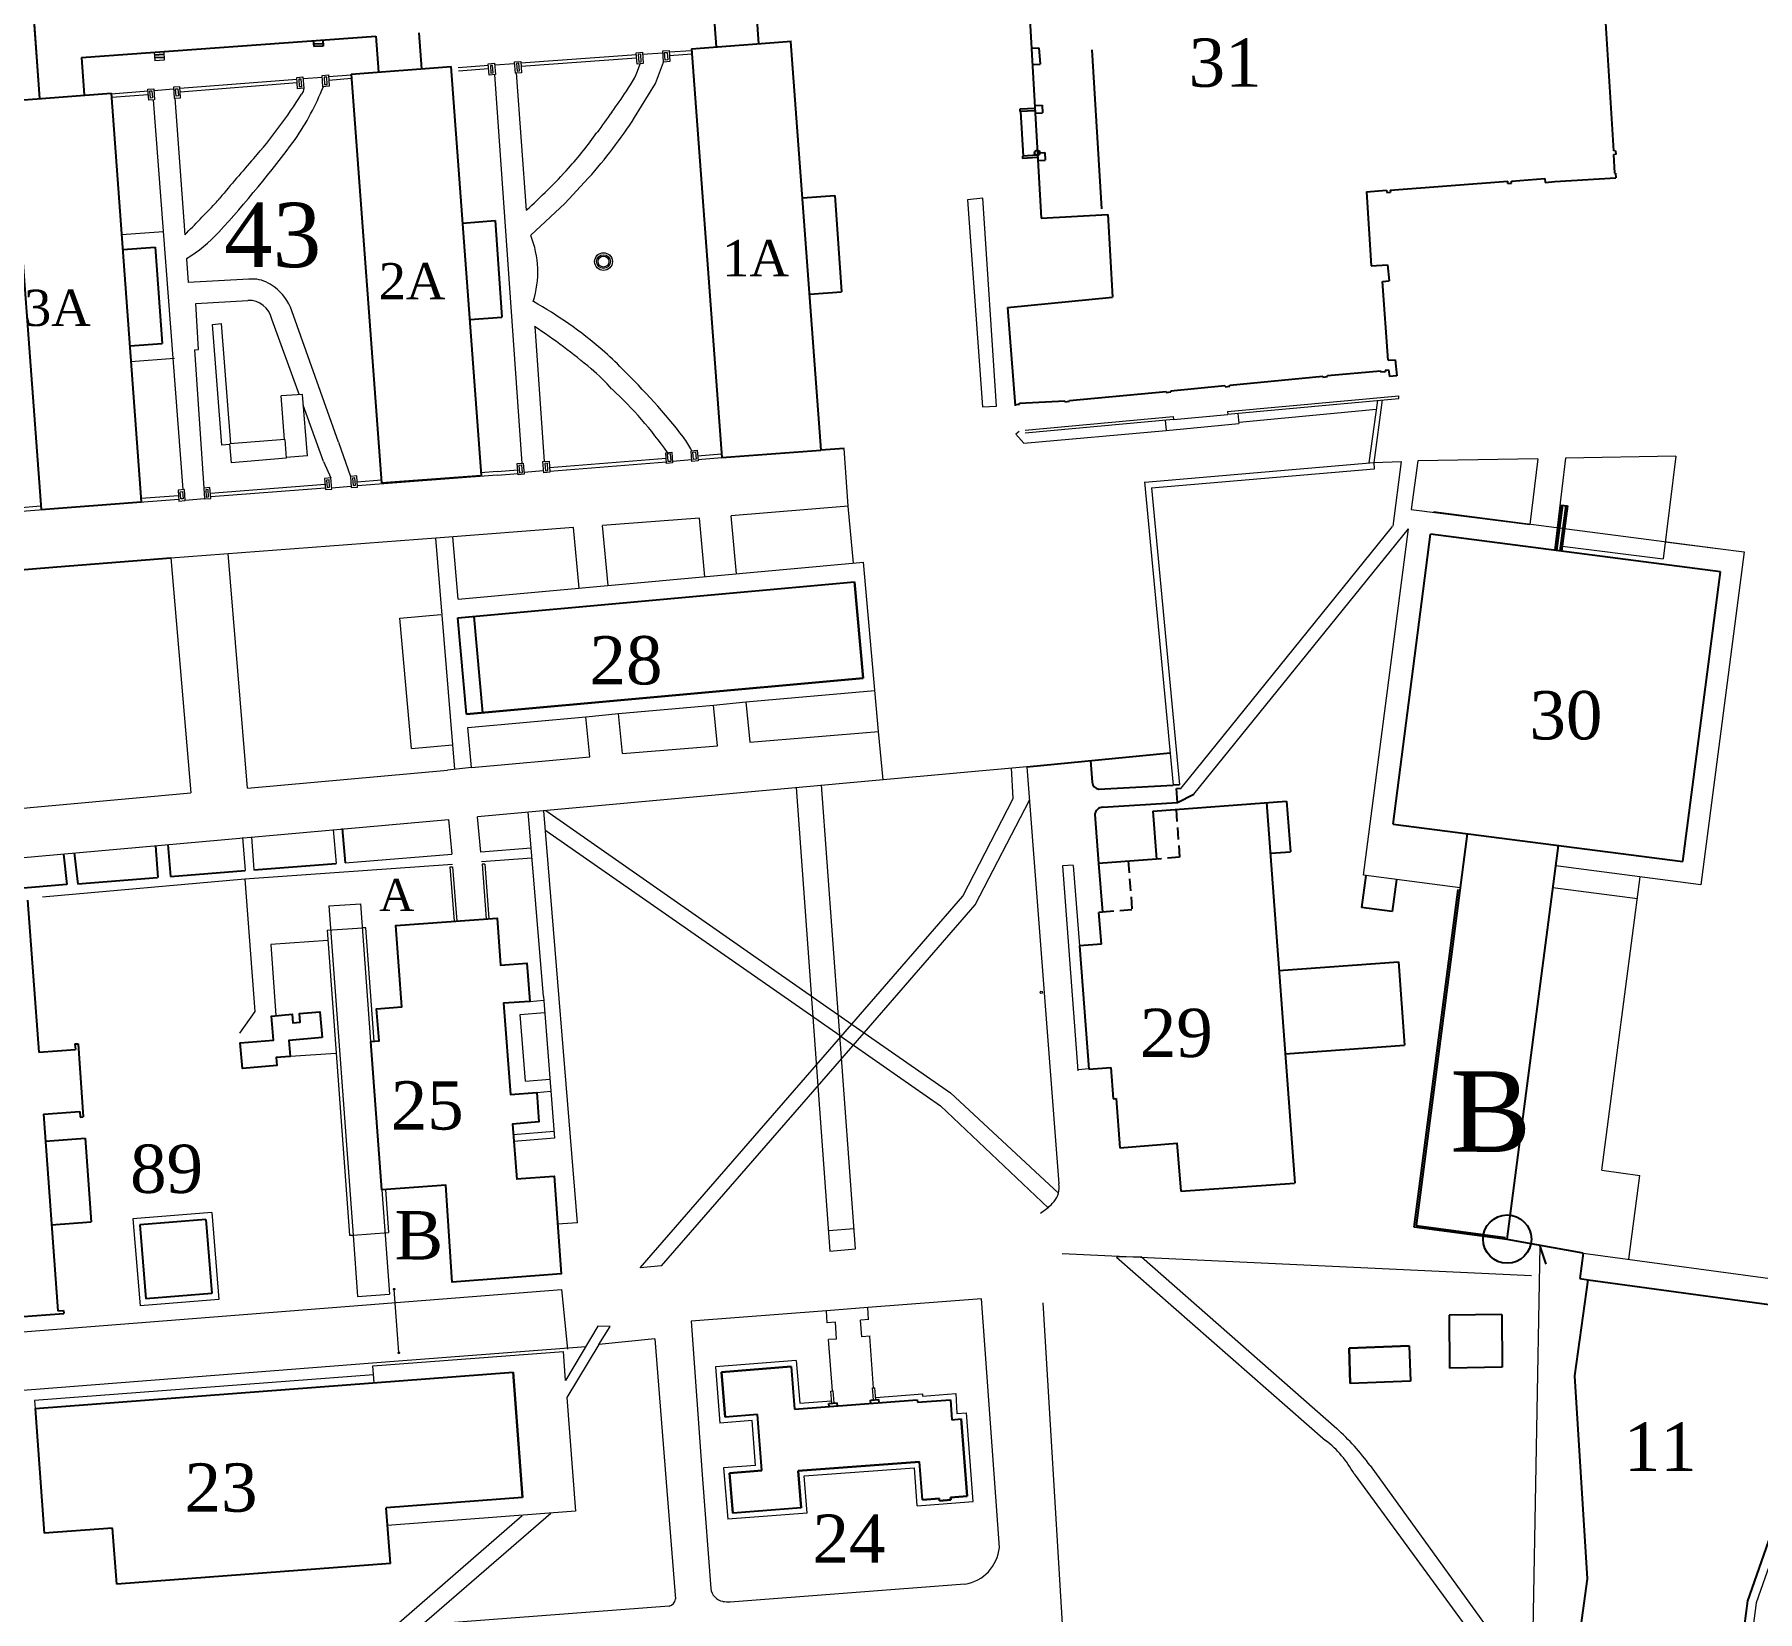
# Model space of a CAD drawing. Header units: millimetres. Extents: x 740 to 5908, y 1492 to 3373.
# Drawn here: x 4531.1 to 4745.2, y 2552.1 to 2748 of the extents above; entities that cross this region are included whole.
import ezdxf

# ---------------------------------------------------------------- set-up
doc = ezdxf.new("R2010")
doc.units = ezdxf.units.MM
doc.header["$PDMODE"] = 32
doc.header["$PDSIZE"] = 6
doc.linetypes.add('OCULTA3', pattern=[0.45, 0.3, -0.15])
for name, color, linetype in [('CONSTRU3', 3, 'Continuous'), ('CVL_PUNTO_NUM', 7, 'Continuous'), ('EDIFICIOS', 7, 'Continuous'), ('ESCALONES', 4, 'Continuous'), ('ORNATO', 1, 'Continuous'), ('OTROS', 6, 'Continuous'), ('TEMPO', 7, 'Continuous'), ('TEMPOEDI', 7, 'Continuous'), ('VIALI', 6, 'Continuous')]:
    doc.layers.add(name, color=color, linetype=linetype)
doc.layers.add('VIAPEATO', color=8, linetype='Continuous', lineweight=0)
doc.styles.add('ARIAL', font='BOOKOS.TTF')

msp = doc.modelspace()

# ---------------------------------------------------------------- linework, layer by layer
at = {"color": 8, "lineweight": 0}
for p, q in [((4669.02, 2692.45), (4672.58, 2654.76)), ((4669.88, 2691.72), (4673.37, 2654.83)), ((4673.56, 2654.42), (4699.82, 2686.9)), ((4675.16, 2653.66), (4701.83, 2686.64)), ((4658.79, 2596.57), (4717.09, 2593.83)), ((4717.23, 2544.58), (4718.18, 2597.49)), ((4668.65, 2596.18), (4665.56, 2596.12)), ((4665.56, 2596.12), (4691.52, 2573.35)), ((4668.65, 2596.18), (4692.91, 2574.84))]:
    msp.add_line(p, q, dxfattribs=at)
at = {"layer": 'CONSTRU3', "color": 7}
for p, q in [((4552.42, 2600.81), (4544.23, 2600.16)), ((4552.42, 2600.81), (4553.16, 2591.6)), ((4544.23, 2600.16), (4544.97, 2590.95)), ((4553.16, 2591.6), (4544.97, 2590.95)), ((4713.43, 2589), (4706.89, 2588.92)), ((4706.89, 2588.92), (4706.92, 2582.35)), ((4713.43, 2589), (4713.46, 2582.44)), ((4694.43, 2584.81), (4701.91, 2585.11)), ((4701.91, 2585.11), (4694.43, 2584.81)), ((4694.58, 2580.44), (4694.43, 2584.81)), ((4694.43, 2584.81), (4694.58, 2580.44)), ((4701.91, 2585.11), (4702.05, 2580.74)), ((4701.91, 2585.11), (4702.05, 2580.74)), ((4713.46, 2582.44), (4706.92, 2582.35)), ((4702.05, 2580.74), (4694.58, 2580.44)), ((4702.05, 2580.74), (4694.58, 2580.44))]:
    msp.add_line(p, q, dxfattribs=at)
msp.add_lwpolyline([(4566.89, 2623.42), (4562.74, 2623.06), (4562.91, 2621.08), (4561.17, 2620.93), (4561.25, 2619.96), (4556.97, 2619.59), (4556.7, 2622.74), (4560.83, 2623.1), (4560.57, 2626.09), (4563.13, 2626.31), (4563.22, 2625.25), (4564.13, 2625.33), (4564.04, 2626.39), (4566.58, 2626.6), (4566.85, 2623.43)], dxfattribs=at)
at = {"layer": 'EDIFICIOS', "color": 7}
for p, q in [((4621.13, 2746.9), (4617.29, 2799.16)), ((4531.8, 2740.08), (4528.03, 2793.5)), ((4653.94, 2764.81), (4656.18, 2725.22)), ((4726.08, 2753.02), (4727.27, 2733.58)), ((4615.48, 2750.93), (4615.81, 2746.49)), ((4536.97, 2745.17), (4573.54, 2747.85)), ((4573.54, 2747.85), (4573.87, 2743.37)), ((4578.88, 2748.24), (4579.21, 2743.78)), ((4612.74, 2746.26), (4625.17, 2747.21)), ((4625.06, 2747.17), (4628.82, 2696.38)), ((4654.98, 2746.35), (4655.91, 2746.4)), ((4655.91, 2746.4), (4656.05, 2744.35)), ((4536.97, 2745.17), (4537.31, 2740.5)), ((4612.74, 2746.26), (4616.5, 2695.47)), ((4655.13, 2744.3), (4656.05, 2744.35)), ((4662.49, 2746.15), (4663.67, 2726.39)), ((4570.48, 2743.11), (4582.91, 2744.06)), ((4570.48, 2743.11), (4574.24, 2692.32)), ((4582.86, 2744.05), (4586.62, 2693.26)), ((4528.21, 2739.81), (4540.64, 2740.76)), ((4540.64, 2740.76), (4544.4, 2689.97)), ((4528.21, 2739.81), (4531.97, 2689.02)), ((4655.39, 2739.21), (4656.31, 2739.26)), ((4655.44, 2738.25), (4656.37, 2738.3)), ((4656.31, 2739.26), (4656.37, 2738.3)), ((4727.53, 2733.59), (4727.56, 2733.14)), ((4655.72, 2733.32), (4656.64, 2733.37)), ((4655.77, 2732.38), (4656.69, 2732.44)), ((4656.64, 2733.37), (4656.69, 2732.44)), ((4727.3, 2733.12), (4727.39, 2730.81)), ((4699.56, 2728.72), (4714.15, 2729.81)), ((4714.17, 2729.55), (4714.15, 2729.81)), ((4714.17, 2729.55), (4714.62, 2729.58)), ((4714.6, 2729.84), (4718.76, 2730.16)), ((4714.62, 2729.58), (4714.6, 2729.84)), ((4718.76, 2730.16), (4718.79, 2729.65)), ((4718.79, 2729.65), (4720, 2729.76)), ((4720, 2729.76), (4727.58, 2730.23)), ((4727.39, 2730.81), (4727.53, 2730.82)), ((4727.53, 2730.82), (4727.58, 2730.23)), ((4626.52, 2727.74), (4630.56, 2728.04)), ((4630.56, 2728.04), (4631.4, 2716.06)), ((4696.6, 2728.5), (4699.09, 2728.69)), ((4696.6, 2728.5), (4697.19, 2719.28)), ((4699.09, 2728.69), (4699.11, 2728.41)), ((4699.11, 2728.41), (4699.58, 2728.44)), ((4699.56, 2728.72), (4699.58, 2728.44)), ((4584.32, 2724.62), (4588.36, 2724.92)), ((4588.36, 2724.92), (4589.2, 2712.94)), ((4656.18, 2725.22), (4664.47, 2725.69)), ((4664.47, 2725.69), (4665.05, 2715.4)), ((4542.1, 2721.33), (4546.14, 2721.63)), ((4546.14, 2721.63), (4546.98, 2709.65)), ((4697.19, 2719.28), (4699.23, 2719.44)), ((4699.23, 2719.44), (4699.42, 2717.43)), ((4698.57, 2717.36), (4699.4, 2717.43)), ((4699.3, 2707.56), (4698.57, 2717.36)), ((4627.4, 2715.76), (4631.4, 2716.06)), ((4652.02, 2714.13), (4665.05, 2715.4)), ((4585.2, 2712.64), (4589.2, 2712.94)), ((4652.02, 2714.13), (4652.94, 2701.9)), ((4542.98, 2709.35), (4546.98, 2709.65)), ((4679.62, 2704.49), (4691.16, 2705.61)), ((4691.18, 2705.47), (4691.16, 2705.61)), ((4691.76, 2705.67), (4698.34, 2706.27)), ((4691.77, 2705.53), (4691.76, 2705.67)), ((4698.34, 2706.27), (4698.35, 2706.13)), ((4698.35, 2706.13), (4698.95, 2706.19)), ((4698.93, 2706.35), (4699.35, 2706.39)), ((4698.93, 2706.35), (4698.95, 2706.19)), ((4699.3, 2707.56), (4700.15, 2707.63)), ((4699.35, 2706.39), (4699.44, 2705.55)), ((4700.36, 2705.65), (4699.44, 2705.55)), ((4700.15, 2707.63), (4700.36, 2705.65)), ((4659.7, 2702.58), (4671.7, 2703.69)), ((4671.7, 2703.69), (4671.72, 2703.58)), ((4671.72, 2703.58), (4672.31, 2703.64)), ((4672.3, 2703.76), (4679.02, 2704.43)), ((4672.3, 2703.76), (4672.31, 2703.64)), ((4679.04, 2704.28), (4679.02, 2704.43)), ((4679.04, 2704.28), (4679.63, 2704.34)), ((4679.63, 2704.34), (4679.62, 2704.49)), ((4691.18, 2705.47), (4691.77, 2705.53)), ((4652.94, 2702.06), (4653.51, 2702.12)), ((4653.5, 2702.23), (4659.11, 2702.52)), ((4653.51, 2702.12), (4653.5, 2702.23)), ((4659.12, 2702.41), (4659.11, 2702.52)), ((4659.12, 2702.41), (4659.71, 2702.47)), ((4659.71, 2702.47), (4659.7, 2702.58)), ((4616.5, 2695.47), (4628.82, 2696.38)), ((4631.73, 2696.62), (4628.82, 2696.38)), ((4574.24, 2692.32), (4586.62, 2693.26)), ((4531.97, 2689.02), (4544.4, 2689.97)), ((4699.9, 2649.94), (4704.57, 2685.97)), ((4740.57, 2681.28), (4704.57, 2685.97)), ((4583.74, 2675.56), (4633.01, 2680.02)), ((4583.74, 2675.56), (4633.01, 2680.02)), ((4633.01, 2680.02), (4634.09, 2668.07)), ((4634.09, 2668.07), (4633.01, 2680.02)), ((4735.9, 2645.28), (4740.57, 2681.28)), ((4586.82, 2663.76), (4585.74, 2675.71)), ((4584.82, 2663.61), (4583.74, 2675.56)), ((4584.82, 2663.61), (4583.74, 2675.56)), ((4634.09, 2668.07), (4584.82, 2663.61)), ((4584.82, 2663.61), (4634.09, 2668.07)), ((4670.08, 2651.54), (4686.68, 2652.79)), ((4684.19, 2652.61), (4687.68, 2605.34)), ((4670.08, 2651.54), (4670.52, 2645.59)), ((4699.9, 2649.94), (4735.9, 2645.28)), ((4709.12, 2648.74), (4702.77, 2600.08)), ((4714.08, 2598.37), (4720.45, 2647.28)), ((4670.52, 2645.59), (4663.33, 2645.05)), ((4663.33, 2645.04), (4663.79, 2639)), ((4530.27, 2640.48), (4531.67, 2621.59)), ((4663.79, 2639), (4663.37, 2638.96)), ((4663.67, 2635.01), (4663.37, 2638.97)), ((4663.67, 2635.01), (4660.95, 2634.8)), ((4660.95, 2634.8), (4662.12, 2619.48)), ((4536.16, 2622.62), (4536.54, 2622.65)), ((4536.16, 2622.62), (4536.21, 2621.92)), ((4536.54, 2622.65), (4537.2, 2613.56)), ((4686.5, 2621.39), (4701.34, 2622.48)), ((4531.67, 2621.59), (4536.21, 2621.92)), ((4662.12, 2619.48), (4664.83, 2619.68)), ((4664.83, 2619.68), (4665.13, 2615.81)), ((4665.13, 2615.81), (4665.51, 2615.84)), ((4665.51, 2615.84), (4665.94, 2609.73)), ((4532.24, 2613.89), (4536.77, 2614.23)), ((4532.24, 2613.89), (4534.04, 2589.46)), ((4536.77, 2614.23), (4536.82, 2613.53)), ((4536.82, 2613.53), (4537.2, 2613.56)), ((4532.48, 2610.54), (4537.41, 2610.9)), ((4537.41, 2610.9), (4538.16, 2600.51)), ((4665.94, 2609.73), (4673.09, 2610.31)), ((4673.06, 2610.32), (4673.52, 2604.31)), ((4673.52, 2604.31), (4687.67, 2605.33)), ((4533.24, 2600.15), (4538.16, 2600.51)), ((4702.77, 2600.08), (4713.88, 2598.59)), ((4452.36, 2582.94), (4534.77, 2589.14)), ((4534.04, 2589.46), (4534.74, 2589.52)), ((4534.74, 2589.52), (4534.77, 2589.14)), ((4531.21, 2577.32), (4590.59, 2581.82)), ((4590.59, 2581.82), (4591.76, 2566.26)), ((4591.76, 2566.26), (4590.59, 2581.82)), ((4616.49, 2581.85), (4625.12, 2582.54)), ((4625.12, 2582.54), (4616.49, 2581.85)), ((4616.93, 2576.25), (4616.49, 2581.85)), ((4616.49, 2581.85), (4616.93, 2576.25)), ((4625.12, 2582.54), (4625.55, 2577.23)), ((4625.12, 2582.54), (4625.55, 2577.23)), ((4531.21, 2577.32), (4532.35, 2561.82)), ((4625.55, 2577.23), (4640.8, 2578.41)), ((4625.55, 2577.23), (4640.8, 2578.41)), ((4640.8, 2578.41), (4640.82, 2578.11)), ((4640.8, 2578.41), (4640.82, 2578.11)), ((4640.82, 2578.11), (4644.92, 2578.42)), ((4640.82, 2578.11), (4644.92, 2578.42)), ((4644.92, 2578.42), (4645.08, 2575.92)), ((4644.92, 2578.42), (4645.08, 2575.92)), ((4620.95, 2576.57), (4616.93, 2576.25)), ((4620.95, 2576.57), (4616.93, 2576.25)), ((4621.47, 2569.61), (4620.95, 2576.57)), ((4621.47, 2569.61), (4620.95, 2576.57)), ((4645.08, 2575.92), (4646.27, 2576.03)), ((4645.08, 2575.92), (4646.27, 2576.03)), ((4646.27, 2576.03), (4647, 2566.42)), ((4647, 2566.42), (4646.27, 2576.03)), ((4617.49, 2569.29), (4621.47, 2569.61)), ((4621.47, 2569.61), (4617.49, 2569.29)), ((4617.89, 2564.31), (4617.49, 2569.29)), ((4617.49, 2569.29), (4617.89, 2564.31)), ((4641.09, 2570.68), (4626.01, 2569.58)), ((4626.01, 2569.58), (4641.09, 2570.68)), ((4626.01, 2569.58), (4626.36, 2564.97)), ((4626.36, 2564.97), (4626.01, 2569.58)), ((4641.45, 2565.99), (4641.09, 2570.68)), ((4641.45, 2565.99), (4641.09, 2570.68)), ((4591.76, 2566.26), (4574.83, 2564.98)), ((4575.36, 2558.06), (4574.83, 2564.98)), ((4626.36, 2564.97), (4617.89, 2564.31)), ((4643.54, 2566.15), (4641.45, 2565.99)), ((4641.45, 2565.99), (4643.54, 2566.15)), ((4643.56, 2565.85), (4643.54, 2566.15)), ((4643.56, 2565.85), (4643.54, 2566.15)), ((4644.96, 2565.96), (4643.56, 2565.85)), ((4643.56, 2565.85), (4644.96, 2565.96)), ((4647, 2566.42), (4644.94, 2566.26)), ((4644.94, 2566.26), (4647, 2566.42)), ((4644.94, 2566.26), (4644.96, 2565.96)), ((4644.96, 2565.96), (4644.94, 2566.26)), ((4540.83, 2562.47), (4532.35, 2561.82)), ((4541.36, 2555.48), (4540.83, 2562.47)), ((4575.36, 2558.06), (4541.36, 2555.48))]:
    msp.add_line(p, q, dxfattribs=at)
at = {"layer": 'EDIFICIOS', "color": 8}
for p, q in [((4548.08, 2682.99), (4533.91, 2681.85)), ((4533.91, 2681.85), (4487.41, 2678.17)), ((4654.4, 2657.06), (4672.2, 2658.8)), ((4662.32, 2657.83), (4662.52, 2655.14)), ((4663.32, 2654.28), (4672.58, 2654.76)), ((4673.37, 2654.83), (4672.58, 2654.76)), ((4672.99, 2654.36), (4673.56, 2654.42)), ((4673.13, 2652.63), (4672.99, 2654.36)), ((4663.81, 2652.03), (4673.13, 2652.63)), ((4673.13, 2652.63), (4675.16, 2653.66)), ((4662.85, 2651.13), (4663.33, 2645.05)), ((4569.34, 2649.37), (4569.72, 2645.11)), ((4534.72, 2646.2), (4535.17, 2642.44)), ((4536.07, 2646.35), (4536.52, 2642.49)), ((4546.17, 2647.24), (4546.46, 2643.29)), ((4547.69, 2647.39), (4548.01, 2643.43)), ((4548.01, 2643.43), (4557.29, 2644.15)), ((4558.4, 2644.24), (4568.61, 2645.02)), ((4535.17, 2642.44), (4525.68, 2641.61)), ((4546.43, 2643.27), (4536.52, 2642.49)), ((4702.52, 2599.85), (4707.99, 2641.81)), ((4714.09, 2598.31), (4702.52, 2599.85)), ((4723.53, 2596.64), (4714.09, 2598.31)), ((4718.92, 2595.26), (4718.18, 2597.49)), ((4723.53, 2596.64), (4723.09, 2593.47)), ((4723.09, 2593.47), (4724.13, 2593.33))]:
    msp.add_line(p, q, dxfattribs=at)
at = {"layer": 'EDIFICIOS', "color": 7, "linetype": 'OCULTA3', "ltscale": 5}
for p, q in [((4672.95, 2651.76), (4673.39, 2645.81)), ((4673.39, 2645.81), (4670.52, 2645.59)), ((4667.01, 2645.39), (4667.47, 2639.27)), ((4667.47, 2639.27), (4663.79, 2639))]:
    msp.add_line(p, q, dxfattribs=at)
at = {"layer": 'EDIFICIOS', "color": 7}
msp.add_lwpolyline([(4591.03, 2605.86), (4595.7, 2606.21), (4596.55, 2594.05), (4583, 2593.04), (4582.24, 2605.09), (4574.3, 2604.5), (4572.92, 2622.91), (4573.93, 2622.99), (4573.63, 2627), (4576.77, 2627.23), (4576.01, 2637.32), (4588.61, 2638.26), (4589.04, 2632.4), (4592.31, 2632.66), (4592.68, 2627.9), (4589.38, 2627.67), (4590.28, 2616.34), (4593.53, 2616.6), (4593.79, 2612.93), (4590.5, 2612.66), (4591.04, 2605.76)], dxfattribs=at)
msp.add_lwpolyline([(4724.13, 2593.33), (4753.92, 2589.25), (4752.29, 2577.32), (4743.95, 2553.44), (4742.88, 2545.57), (4722.98, 2548.3), (4724.07, 2556.16), (4722.48, 2581.4)], close=True, dxfattribs=at)
msp.add_circle((4655.7, 2733.35), 0.32, dxfattribs=at)
at = {"layer": 'EDIFICIOS', "color": 8}
for centre, radius, start, end in [((4663.51, 2655.25), 0.993, 186.6679, 259.1206), ((4663.86, 2651.02), 1.01, 92.5957, 173.2628)]:
    msp.add_arc(centre, radius, start, end, dxfattribs=at)
at = {"layer": 'EDIFICIOS', "color": 7}
msp.add_point((4714.08, 2598.37), dxfattribs=at)
at = {"layer": 'ESCALONES', "color": 7}
for p, q in [((4566.98, 2746.9), (4565.81, 2746.84)), ((4547.22, 2745.55), (4546.05, 2745.49)), ((4547.24, 2745.2), (4546.06, 2745.14))]:
    msp.add_line(p, q, dxfattribs=at)
at = {"layer": 'ORNATO', "color": 7}
for p, q in [((4565.77, 2747.31), (4565.82, 2746.55)), ((4566.99, 2746.61), (4565.82, 2746.55)), ((4566.94, 2747.37), (4566.99, 2746.61)), ((4655.43, 2738.86), (4653.52, 2738.75)), ((4653.52, 2738.75), (4653.53, 2738.46)), ((4655.44, 2738.57), (4653.53, 2738.46)), ((4653.64, 2738.47), (4653.95, 2732.93)), ((4629.81, 2577.96), (4630.85, 2578.04)), ((4629.84, 2577.56), (4629.81, 2577.96)), ((4630.88, 2577.64), (4630.85, 2578.04)), ((4635, 2578.36), (4636.03, 2578.44)), ((4635.03, 2577.96), (4635, 2578.36)), ((4636.06, 2578.04), (4636.03, 2578.44))]:
    msp.add_line(p, q, dxfattribs=at)
at = {"layer": 'OTROS', "color": 7}
for p, q in [((4720.76, 2689.59), (4719.99, 2683.96)), ((4720.97, 2689.57), (4720.2, 2683.93)), ((4721.36, 2689.51), (4720.6, 2683.88)), ((4720.76, 2689.58), (4721.57, 2689.48)), ((4721.57, 2689.48), (4720.81, 2683.85))]:
    msp.add_line(p, q, dxfattribs=at)
at = {"layer": 'TEMPO', "color": 7}
for p, q in [((4655.74, 2733.03), (4653.85, 2732.92)), ((4653.85, 2732.92), (4653.86, 2732.63)), ((4655.75, 2732.74), (4653.86, 2732.63))]:
    msp.add_line(p, q, dxfattribs=at)
at = {"layer": 'TEMPOEDI', "color": 7}
for p, q in [((4686.68, 2652.79), (4687.15, 2646.5)), ((4684.66, 2646.32), (4687.15, 2646.5)), ((4696.5, 2643.56), (4695.98, 2639.59)), ((4700.32, 2643.06), (4699.8, 2639.09)), ((4699.8, 2639.09), (4695.98, 2639.59)), ((4685.73, 2631.73), (4700.57, 2632.83)), ((4700.57, 2632.83), (4701.34, 2622.48))]:
    msp.add_line(p, q, dxfattribs=at)
at = {"layer": 'VIALI', "color": 7}
for centre in [(4575.81, 2592.14), (4576.39, 2584.25)]:
    msp.add_circle(centre, 0.05, dxfattribs=at)
at = {"layer": 'VIAPEATO', "color": 7}
for p, q in [((4528.57, 2784.62), (4531.71, 2740.08)), ((4727.53, 2733.59), (4727.27, 2733.58)), ((4727.56, 2733.14), (4727.3, 2733.12)), ((4660.18, 2644.83), (4658.83, 2644.73)), ((4658.83, 2644.73), (4660.75, 2619.26)), ((4660.18, 2644.79), (4660.95, 2634.81)), ((4557.27, 2643.08), (4532.13, 2640.87)), ((4567.7, 2639.79), (4571.66, 2640.03)), ((4567.7, 2639.79), (4570.7, 2598.88)), ((4572.92, 2622.91), (4571.66, 2640.03)), ((4567.49, 2636.77), (4567.91, 2636.8)), ((4567.5, 2636.77), (4571.88, 2637.03)), ((4567.5, 2636.77), (4570.28, 2598.85)), ((4572.3, 2637.06), (4571.88, 2637.03)), ((4573.33, 2622.94), (4572.3, 2637.06)), ((4591.48, 2626.27), (4594.48, 2626.51)), ((4592.68, 2627.9), (4594.4, 2628.04)), ((4592.11, 2618.01), (4591.48, 2626.27)), ((4592.11, 2618.01), (4595.14, 2618.26)), ((4662.12, 2619.51), (4660.77, 2619.41)), ((4593.53, 2616.6), (4595.27, 2616.74)), ((4574.3, 2604.5), (4575.25, 2591.54)), ((4574.72, 2604.53), (4575.11, 2599.21)), ((4570.28, 2598.85), (4570.7, 2598.88)), ((4570.7, 2598.88), (4575.11, 2599.21)), ((4570.7, 2598.88), (4571.26, 2591.24)), ((4571.26, 2591.24), (4575.25, 2591.54)), ((4573.33, 2580.51), (4573.17, 2582.61))]:
    msp.add_line(p, q, dxfattribs=at)
at = {"layer": 'VIAPEATO', "color": 8}
for p, q in [((4546, 2745.83), (4546.08, 2744.79)), ((4547.26, 2744.85), (4546.08, 2744.79)), ((4547.18, 2745.92), (4547.26, 2744.85)), ((4583.77, 2743.95), (4587.52, 2744.22)), ((4588.3, 2744.26), (4590.78, 2744.44)), ((4591.55, 2744.52), (4605.9, 2745.57)), ((4591.58, 2744.09), (4605.93, 2745.14)), ((4609.19, 2745.74), (4606.68, 2745.56)), ((4608.27, 2741.95), (4609.27, 2744.61)), ((4609.97, 2745.87), (4612.76, 2746.07)), ((4610, 2745.44), (4612.79, 2745.64)), ((4549.2, 2741.36), (4563.73, 2742.51)), ((4549.24, 2740.92), (4563.76, 2742.07)), ((4564.5, 2742.57), (4566.87, 2742.76)), ((4567.66, 2742.82), (4570.49, 2743.04)), ((4567.69, 2742.38), (4570.52, 2742.6)), ((4583.8, 2743.52), (4587.55, 2743.8)), ((4588.29, 2743.06), (4591.69, 2694.76)), ((4590.99, 2743.26), (4592.23, 2726.2)), ((4540.65, 2740.68), (4545.24, 2741.04)), ((4540.68, 2740.24), (4545.27, 2740.6)), ((4549.61, 2691.49), (4545.93, 2739.93)), ((4545.96, 2741.1), (4548.4, 2741.29)), ((4548.57, 2740.13), (4549.81, 2723.15)), ((4564.52, 2740.97), (4564.32, 2740.63)), ((4564.59, 2741.37), (4564.52, 2740.97)), ((4605.68, 2737.74), (4608.27, 2741.95)), ((4599.96, 2730.22), (4597.02, 2727.03)), ((4597.02, 2727.03), (4592.78, 2723.09)), ((4648.93, 2727.72), (4647.04, 2727.5)), ((4647.04, 2727.5), (4648.89, 2701.78)), ((4650.65, 2701.88), (4648.93, 2727.72)), ((4541.94, 2723.19), (4547.17, 2723.57)), ((4550.02, 2720.19), (4550.24, 2717.21)), ((4557.76, 2717.64), (4550.24, 2717.21)), ((4558.75, 2717.64), (4557.76, 2717.64)), ((4551.19, 2714.61), (4557.63, 2715.01)), ((4551.5, 2708.89), (4551.19, 2714.61)), ((4553.24, 2712.03), (4554.38, 2712.12)), ((4554.39, 2697), (4553.24, 2712.03)), ((4555.52, 2697.18), (4554.38, 2712.12)), ((4564.04, 2703.25), (4560.63, 2712.68)), ((4568.9, 2697.4), (4563.11, 2713.71)), ((4593.27, 2711.77), (4594.44, 2694.98)), ((4543.11, 2707.43), (4548.53, 2707.83)), ((4551.02, 2708.85), (4551.5, 2708.89)), ((4551.02, 2708.85), (4552.15, 2691.68)), ((4564.44, 2703.33), (4561.78, 2703.13)), ((4562.19, 2697.72), (4561.78, 2703.13)), ((4565.03, 2695.69), (4564.44, 2703.33)), ((4567.03, 2695), (4564.5, 2701.99)), ((4648.89, 2701.78), (4650.65, 2701.88)), ((4679.32, 2701.19), (4700.6, 2703.16)), ((4679.35, 2700.86), (4700.63, 2702.83)), ((4680.77, 2699.89), (4697.81, 2701.47)), ((4697.96, 2702.58), (4696.91, 2694.83)), ((4698.56, 2702.67), (4697.5, 2694.88)), ((4700.63, 2702.83), (4700.6, 2703.16)), ((4654.18, 2698.87), (4672.57, 2700.57)), ((4654.22, 2698.53), (4672.61, 2700.23)), ((4671.58, 2700.14), (4671.71, 2698.82)), ((4671.71, 2698.82), (4680.74, 2699.73)), ((4672.57, 2700.57), (4672.61, 2700.22)), ((4672.61, 2700.22), (4679.36, 2700.83)), ((4679.32, 2701.19), (4679.36, 2700.83)), ((4680.63, 2700.97), (4680.74, 2699.73)), ((4555.4, 2697.08), (4554.39, 2697)), ((4562.22, 2697.72), (4555.4, 2697.17)), ((4555.59, 2694.84), (4555.4, 2697.17)), ((4562.22, 2697.72), (4562.41, 2695.39)), ((4568.9, 2697.4), (4570.38, 2693.13)), ((4653.46, 2698.7), (4653.04, 2698.4)), ((4653.04, 2698.4), (4654.04, 2697.26)), ((4654.04, 2697.26), (4671.71, 2698.82)), ((4562.41, 2695.39), (4555.59, 2694.84)), ((4565.03, 2695.69), (4562.4, 2695.49)), ((4567.03, 2695), (4567.95, 2692.95)), ((4595.12, 2694.26), (4609.6, 2695.39)), ((4595.16, 2693.8), (4609.64, 2694.93)), ((4612.79, 2695.18), (4610.4, 2694.99)), ((4613.51, 2695.7), (4616.47, 2695.93)), ((4613.55, 2695.24), (4616.5, 2695.47)), ((4632.22, 2689.42), (4631.73, 2696.62)), ((4697.5, 2694.88), (4700.92, 2694.99)), ((4700.92, 2694.99), (4699.86, 2686.96)), ((4702.99, 2695.08), (4702.17, 2689.01)), ((4717.88, 2695.33), (4702.99, 2695.08)), ((4717.88, 2695.33), (4716.91, 2687.14)), ((4721.33, 2695.4), (4719.97, 2683.96)), ((4735.05, 2695.66), (4721.33, 2695.4)), ((4735.05, 2695.66), (4733.45, 2682.9)), ((4588.62, 2693.29), (4571.25, 2691.97)), ((4588.59, 2693.75), (4586.6, 2693.6)), ((4588.59, 2693.75), (4591.16, 2693.95)), ((4588.62, 2693.29), (4591.2, 2693.49)), ((4594.38, 2693.82), (4591.94, 2693.64)), ((4669.05, 2692.44), (4697.5, 2694.88)), ((4669.91, 2691.71), (4697.57, 2694.08)), ((4697.5, 2694.88), (4697.57, 2694.03)), ((4697.5, 2694.88), (4697.57, 2694.08)), ((4549.03, 2690.73), (4544.37, 2690.38)), ((4567.23, 2692.12), (4552.98, 2691.03)), ((4567.26, 2691.66), (4553.02, 2690.58)), ((4568.04, 2691.72), (4570.47, 2691.91)), ((4574.22, 2692.65), (4571.22, 2692.42)), ((4531.94, 2689.43), (4529, 2689.21)), ((4549.07, 2690.27), (4529.03, 2688.75)), ((4531.97, 2689.02), (4544.4, 2689.97)), ((4552.25, 2690.33), (4549.86, 2690.14)), ((4632.22, 2689.42), (4617.69, 2688.25)), ((4632.86, 2682.34), (4632.22, 2689.42)), ((4702.17, 2689.01), (4716.91, 2687.14)), ((4740.93, 2684.05), (4704.93, 2688.74)), ((4598.1, 2686.8), (4580.97, 2685.47)), ((4598.78, 2679.26), (4598.1, 2686.8)), ((4613.74, 2687.95), (4601.7, 2687.04)), ((4602.38, 2679.58), (4601.7, 2687.04)), ((4614.4, 2680.67), (4613.74, 2687.95)), ((4618.35, 2681.03), (4617.69, 2688.25)), ((4696.25, 2643.59), (4701.83, 2686.64)), ((4580.97, 2685.47), (4548.08, 2682.99)), ((4583.33, 2656.78), (4580.97, 2685.47)), ((4583.75, 2677.9), (4583.11, 2685.63)), ((4720.89, 2684.46), (4733.45, 2682.9)), ((4733.72, 2685.01), (4743.52, 2683.77)), ((4548.07, 2683.01), (4550.57, 2653.8)), ((4557.6, 2654.42), (4555.18, 2683.54)), ((4583.75, 2677.9), (4634.1, 2682.46)), ((4636, 2661.45), (4634.1, 2682.46)), ((4743.52, 2683.77), (4738.13, 2642.4)), ((4576.52, 2675.51), (4581.6, 2675.97)), ((4577.98, 2659.31), (4576.52, 2675.51)), ((4615.5, 2664.7), (4619.48, 2665.11)), ((4619.48, 2665.11), (4635.54, 2666.55)), ((4619.48, 2665.11), (4619.99, 2660.12)), ((4584.97, 2661.93), (4599.64, 2663.26)), ((4599.64, 2663.26), (4603.67, 2663.68)), ((4600.13, 2658.29), (4599.64, 2663.26)), ((4603.67, 2663.68), (4615.5, 2664.7)), ((4604.16, 2658.71), (4603.67, 2663.68)), ((4615.99, 2659.67), (4615.5, 2664.7)), ((4585.42, 2656.97), (4584.97, 2661.93)), ((4619.99, 2660.12), (4636, 2661.45)), ((4636.55, 2655.44), (4636, 2661.45)), ((4577.98, 2659.31), (4583.06, 2659.77)), ((4604.16, 2658.71), (4615.99, 2659.67)), ((4557.6, 2654.42), (4582.42, 2656.62)), ((4585.42, 2656.97), (4582.42, 2656.62)), ((4585.42, 2656.97), (4600.13, 2658.29)), ((4654.4, 2657.06), (4636.55, 2655.44)), ((4652.73, 2653.11), (4652.5, 2656.91)), ((4654.4, 2657.06), (4658.38, 2605.24)), ((4636.55, 2655.44), (4586.18, 2650.85)), ((4625.77, 2654.49), (4629.93, 2596.88)), ((4633.12, 2597.15), (4628.91, 2654.8)), ((4491.13, 2648.42), (4550.57, 2653.8)), ((4646.47, 2640.98), (4652.73, 2653.11)), ((4647.98, 2639.9), (4654.72, 2652.91)), ((4502.8, 2643.38), (4582.56, 2650.49)), ((4582.56, 2650.49), (4582.96, 2646.22)), ((4586.59, 2646.46), (4586.18, 2650.85)), ((4594.38, 2628.5), (4592.46, 2651.44)), ((4598.58, 2600.38), (4594.42, 2651.6)), ((4594.64, 2651.64), (4631.74, 2625.7)), ((4556.97, 2648.27), (4557.29, 2644.15)), ((4558.09, 2648.35), (4558.4, 2644.24)), ((4568.23, 2649.28), (4568.61, 2645.02)), ((4631.2, 2623.61), (4594.66, 2649.09)), ((4569.72, 2645.11), (4582.96, 2646.22)), ((4592.82, 2646.95), (4586.59, 2646.46)), ((4592.93, 2645.72), (4586.68, 2645.23)), ((4583.05, 2644.92), (4557.27, 2643.08)), ((4582.73, 2644.61), (4583.06, 2644.64)), ((4582.73, 2644.61), (4583.28, 2637.86)), ((4583.06, 2644.64), (4583.61, 2637.89)), ((4587.07, 2644.96), (4586.74, 2644.94)), ((4586.74, 2644.94), (4587.26, 2638.16)), ((4587.07, 2644.96), (4587.59, 2638.19)), ((4708.24, 2642.03), (4696.25, 2643.59)), ((4738.13, 2642.4), (4720.12, 2644.74)), ((4557.27, 2643.08), (4558.5, 2626.64)), ((4730.25, 2640.65), (4719.76, 2642.01)), ((4725.83, 2606.93), (4730.61, 2643.38)), ((4632.66, 2625.08), (4646.47, 2640.98)), ((4634.19, 2624.01), (4647.98, 2639.9)), ((4567.58, 2635.49), (4560.49, 2634.97)), ((4560.49, 2634.97), (4561.13, 2626.14)), ((4558.5, 2626.64), (4556.61, 2623.97)), ((4594.38, 2628.5), (4595.75, 2610.91)), ((4606.36, 2594.8), (4632.66, 2625.08)), ((4631.74, 2625.7), (4644.91, 2616.56)), ((4609.03, 2595.06), (4634.19, 2624.01)), ((4631.2, 2623.61), (4643.68, 2614.93)), ((4562.94, 2621.11), (4568.55, 2621.49)), ((4644.91, 2616.56), (4658.33, 2604.1)), ((4643.68, 2614.93), (4657.04, 2602.27)), ((4595.7, 2611.73), (4590.61, 2611.33)), ((4595.75, 2610.91), (4590.67, 2610.51)), ((4725.83, 2606.93), (4730.54, 2606.28)), ((4729.18, 2595.87), (4730.54, 2606.28)), ((4553.16, 2601.67), (4543.37, 2600.89)), ((4543.37, 2600.89), (4544.24, 2590.09)), ((4553.16, 2601.67), (4554.02, 2590.87)), ((4657.04, 2602.27), (4656.11, 2601.54)), ((4598.58, 2600.38), (4596.11, 2600.21)), ((4629.75, 2599.44), (4632.94, 2599.67)), ((4629.93, 2596.88), (4633.12, 2597.15)), ((4723.53, 2596.64), (4755.44, 2592.27)), ((4609.03, 2595.06), (4606.36, 2594.8)), ((4419.28, 2578.21), (4596.61, 2592.1)), ((4554.02, 2590.87), (4544.24, 2590.09)), ((4576.39, 2584.3), (4575.82, 2592.09)), ((4596.61, 2592.1), (4597.36, 2584.68)), ((4648.79, 2590.96), (4634.65, 2589.88)), ((4651, 2560.06), (4648.79, 2590.96)), ((4658.88, 2549.88), (4656.44, 2590.47)), ((4629.51, 2589.47), (4612.71, 2588.17)), ((4612.71, 2588.17), (4614.13, 2568.53)), ((4634.65, 2589.88), (4629.51, 2589.47)), ((4629.62, 2587.97), (4629.51, 2589.47)), ((4630.62, 2588.06), (4629.62, 2587.97)), ((4630.77, 2585.96), (4630.62, 2588.06)), ((4634.77, 2588.39), (4633.76, 2588.31)), ((4633.91, 2586.21), (4633.76, 2588.31)), ((4634.75, 2588.39), (4634.65, 2589.88)), ((4601.13, 2587.54), (4597.09, 2580.81)), ((4602.63, 2587.53), (4601.13, 2587.54)), ((4601.24, 2585.26), (4602.63, 2587.53)), ((4608.21, 2585.97), (4601.24, 2585.26)), ((4608.21, 2585.97), (4609.7, 2567.13)), ((4630.77, 2585.96), (4629.78, 2585.88)), ((4630.26, 2579.5), (4629.78, 2585.88)), ((4634.93, 2586.3), (4633.91, 2586.21)), ((4635.37, 2579.9), (4634.91, 2586.29)), ((4573.14, 2583.01), (4599.62, 2585.01)), ((4573.17, 2582.61), (4596.83, 2584.4)), ((4597.09, 2580.81), (4596.83, 2584.4)), ((4601.24, 2585.26), (4597.26, 2578.7)), ((4420.82, 2571.08), (4573.14, 2583.01)), ((4573.26, 2581.51), (4531.13, 2578.32)), ((4625.76, 2583.3), (4615.73, 2582.5)), ((4615.73, 2582.5), (4616.29, 2575.5)), ((4625.76, 2583.3), (4626.19, 2577.98)), ((4630.06, 2579.49), (4630.35, 2579.51)), ((4630.18, 2577.99), (4630.06, 2579.49)), ((4630.47, 2578.01), (4630.35, 2579.51)), ((4635.25, 2579.89), (4635.54, 2579.91)), ((4635.37, 2578.39), (4635.25, 2579.89)), ((4635.65, 2578.41), (4635.54, 2579.91)), ((4531.13, 2578.32), (4531.21, 2577.32)), ((4597.26, 2578.7), (4598.36, 2564.56)), ((4626.19, 2577.98), (4630.16, 2578.29)), ((4635.63, 2578.71), (4641.44, 2579.16)), ((4641.44, 2579.16), (4641.46, 2578.86)), ((4641.46, 2578.86), (4645.58, 2579.17)), ((4645.58, 2579.17), (4645.73, 2576.69)), ((4620.3, 2575.82), (4616.29, 2575.5)), ((4620.72, 2570.25), (4620.3, 2575.82)), ((4645.73, 2576.69), (4646.92, 2576.8)), ((4647.75, 2565.77), (4646.92, 2576.8)), ((4753.36, 2577.06), (4745.02, 2553.18)), ((4620.72, 2570.25), (4616.74, 2569.94)), ((4616.74, 2569.94), (4617.25, 2563.56)), ((4626.76, 2568.94), (4640.45, 2569.94)), ((4627.11, 2564.34), (4626.76, 2568.94)), ((4640.8, 2565.24), (4640.45, 2569.94)), ((4695.05, 2569.19), (4716.4, 2540.09)), ((4697.06, 2570.23), (4716.84, 2542.86)), ((4609.7, 2567.13), (4610.78, 2553.65)), ((4614.13, 2568.53), (4615.15, 2554.96)), ((4598.36, 2564.56), (4575, 2562.79)), ((4579.25, 2550.44), (4595.27, 2564.32)), ((4627.11, 2564.34), (4617.25, 2563.56)), ((4640.8, 2565.24), (4647.75, 2565.77)), ((4575.77, 2550.16), (4591.7, 2564.05)), ((4617.54, 2553.31), (4646.69, 2555.52)), ((4609.97, 2552.75), (4551.62, 2548.35)), ((4745.02, 2553.18), (4743.82, 2544.33))]:
    msp.add_line(p, q, dxfattribs=at)
for points in [[(4587.51, 2744.4), (4588.28, 2744.46), (4588.39, 2743.06), (4587.61, 2743.01)], [(4587.84, 2743.25), (4588.12, 2743.28), (4588.05, 2744.21), (4587.77, 2744.19)], [(4591.64, 2743.3), (4590.87, 2743.25), (4590.77, 2744.64), (4591.54, 2744.7)], [(4591.37, 2743.51), (4591.3, 2744.46), (4591.03, 2744.44), (4591.1, 2743.49)], [(4605.88, 2745.77), (4606.66, 2745.83), (4606.76, 2744.43), (4605.99, 2744.37)], [(4606.21, 2744.62), (4606.51, 2744.64), (4606.44, 2745.58), (4606.14, 2745.56)], [(4609.27, 2744.61), (4609.17, 2746.01), (4609.96, 2746.07), (4610.06, 2744.67)], [(4609.41, 2745.79), (4609.74, 2745.81), (4609.81, 2744.89), (4609.48, 2744.87)], [(4563.71, 2742.71), (4564.48, 2742.77), (4564.59, 2741.37), (4563.82, 2741.31)], [(4564.03, 2741.58), (4564.34, 2741.6), (4564.27, 2742.5), (4563.96, 2742.48)], [(4567.75, 2741.62), (4566.96, 2741.56), (4566.85, 2742.96), (4567.64, 2743.02)], [(4567.17, 2741.81), (4567.5, 2741.83), (4567.43, 2742.76), (4567.1, 2742.73)], [(4545.32, 2739.89), (4545.22, 2741.26), (4545.94, 2741.31), (4546.04, 2739.94)], [(4545.47, 2741.03), (4545.73, 2741.05), (4545.79, 2740.17), (4545.53, 2740.15)], [(4549.19, 2741.56), (4548.39, 2741.5), (4548.49, 2740.12), (4549.29, 2740.18)], [(4548.95, 2741.31), (4549.02, 2740.41), (4548.72, 2740.39), (4548.65, 2741.29)], [(4594.29, 2694.97), (4595.06, 2695.03), (4595.17, 2693.65), (4594.4, 2693.59)], [(4609.65, 2694.75), (4609.55, 2696.08), (4610.31, 2696.14), (4610.41, 2694.81)], [(4609.81, 2695.01), (4610.21, 2695.04), (4610.14, 2695.93), (4609.74, 2695.9)], [(4612.7, 2696.32), (4613.46, 2696.38), (4613.56, 2695.06), (4612.8, 2695)], [(4613.26, 2696.19), (4613.33, 2695.27), (4613, 2695.24), (4612.92, 2696.16)], [(4567.27, 2691.51), (4568.05, 2691.57), (4567.95, 2692.95), (4567.17, 2692.89)], [(4570.48, 2691.76), (4571.26, 2691.82), (4571.16, 2693.19), (4570.38, 2693.13)], [(4571.01, 2692.03), (4570.94, 2692.94), (4570.63, 2692.92), (4570.7, 2692)], [(4591.1, 2694.72), (4591.85, 2694.78), (4591.96, 2693.4), (4591.21, 2693.34)], [(4591.39, 2693.6), (4591.74, 2693.62), (4591.67, 2694.54), (4591.32, 2694.51)], [(4594.54, 2694.75), (4594.61, 2693.84), (4594.92, 2693.86), (4594.85, 2694.78)], [(4549.08, 2690.08), (4549.86, 2690.14), (4549.76, 2691.5), (4548.98, 2691.44)], [(4549.52, 2691.25), (4549.59, 2690.35), (4549.31, 2690.33), (4549.24, 2691.23)], [(4552.25, 2690.33), (4553.03, 2690.39), (4552.93, 2691.74), (4552.15, 2691.68)], [(4552.76, 2690.6), (4552.69, 2691.49), (4552.42, 2691.47), (4552.48, 2690.57)], [(4567.49, 2691.76), (4567.8, 2691.78), (4567.73, 2692.7), (4567.42, 2692.68)]]:
    msp.add_lwpolyline(points, close=True, dxfattribs=at)
for centre, radius in [((4601.82, 2719.83), 1.1), ((4601.82, 2719.83), 0.857), ((4601.82, 2719.83), 0.68), ((4656.2, 2629.03), 0.15)]:
    msp.add_circle(centre, radius, dxfattribs=at)
for centre, radius, start, end in [((4594.3, 2748.4), 12.73, 324.4595, 341.7116), ((4512.41, 2773.07), 61.21, 318.6639, 327.9923), ((4533.55, 2755.19), 36.14, 326.0114, 337.8526), ((4545.44, 2780.52), 71.2, 323.7358, 326.2831), ((4555.65, 2769.83), 59.44, 318.2091, 327.3231), ((4745.31, 2633.9), 176.68, 143.7358, 144.7576), ((4562.81, 2762.84), 46.77, 317.8341, 324.7576), ((4447, 2821.5), 145.12, 317.5113, 323.4046), ((4713.93, 2595.81), 207.18, 138.6639, 140.459), ((4542.98, 2780.8), 73.53, 312.0514, 317.8341), ((4395.46, 2876.4), 217.5, 315.2046, 316.6355), ((4544.12, 2735.99), 13.02, 316.6355, 320.459), ((4540.44, 2735.92), 18.41, 301.3658, 317.5113), ((4581.46, 2718.53), 12.2, 342.5496, 21.924), ((4557.79, 2712.51), 5.22, 53.3886, 79.361), ((4557.07, 2711.55), 6.42, 19.692, 53.3886), ((4557.68, 2711.97), 3.04, 13.5286, 90.8431), ((4567.45, 2669.21), 52.37, 49.2183, 60.6659), ((4547.21, 2642.91), 82.84, 50.1584, 56.2243), ((4580.24, 2684.04), 32.79, 43.2104, 49.2183), ((4586.34, 2689.81), 21.76, 40.5531, 50.1584), ((4548.02, 2648.49), 80.7, 37.8374, 45.9482), ((4569.25, 2667.55), 49.57, 35.1607, 47.2667), ((4602.51, 2691.16), 11.5, 26.7272, 36.4713), ((4655.71, 2604.79), 2.71, 320.4562, 9.6744), ((4651.81, 2608), 7.76, 312.3525, 320.4562), ((4683.49, 2562.96), 13.14, 28.3128, 52.296), ((4672.68, 2552.43), 30.18, 36.1266, 47.9268), ((4645.87, 2560.58), 5.16, 279.3283, 354.196), ((4609.63, 2553.88), 1.17, 286.7631, 348.9951), ((4616.97, 2555.17), 1.83, 186.4639, 259.5632), ((4617.35, 2557.22), 3.92, 259.5632, 272.8423)]:
    msp.add_arc(centre, radius, start, end, dxfattribs=at)

# ---------------------------------------------------------------- texts
at = {"layer": 'CVL_PUNTO_NUM', "color": 7, "style": 'ARIAL'}
for s, height, p in [('31', 6, (4674.51, 2741.55)), ('1A', 4.5, (4616.55, 2718)), ('2A', 4.5, (4573.88, 2715.14)), (' 3A', 4.5, (4528.12, 2711.83)), ('28', 6, (4600.08, 2667.29)), ('30', 6, (4716.85, 2660.46)), ('A', 4, (4573.94, 2639.13)), ('29', 6, (4668.45, 2621)), ('25', 6, (4575.39, 2611.99)), ('B', 10, (4706.98, 2609.23)), ('89', 6, (4543.01, 2604.11)), ('B', 6, (4575.86, 2595.85)), ('11', 6, (4728.58, 2569.58)), ('23', 6, (4549.78, 2564.51)), ('24', 6, (4627.79, 2558.15))]:
    msp.add_text(s, height=height, dxfattribs=at).set_placement(p)
at = {"layer": 'VIAPEATO', "color": 8, "style": 'ARIAL'}
msp.add_text('43', height=8, dxfattribs=at).set_placement((4554.68, 2719.14))

doc.saveas('drawing.dxf')
